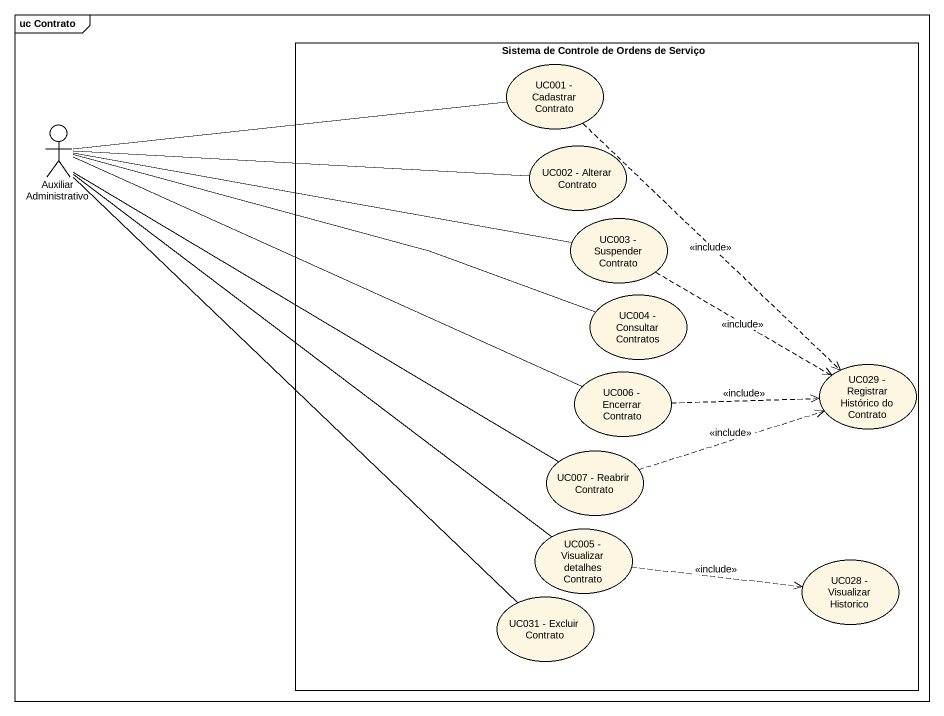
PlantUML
@startuml
mainframe uc Contrato
rectangle "Sistema de Controle de Ordens de Serviço" as Sistema_de_Controle_de {
  usecase "UC001 - Cadastrar Contrato" as UC001_Cadastrar_Contrato
  usecase "UC002 - Alterar Contrato" as UC002_Alterar_Contrato
  usecase "UC003 - Suspender Contrato" as UC003_Suspender_Contrato
  usecase "UC004 - Consultar Contratos" as UC004_Consultar_Contratos
  usecase "UC006 - Encerrar Contrato" as UC006_Encerrar_Contrato
  usecase "UC029 - Registrar Histórico do Contrato" as UC029_Registrar_Histórico
  usecase "UC007 - Reabrir Contrato" as UC007_Reabrir_Contrato
  usecase "UC005 - Visualizar detalhes Contrato" as UC005_Visualizar_detalhes
  usecase "UC028 - Visualizar Historico" as UC028_Visualizar_Historico
  usecase "UC031 - Excluir Contrato" as UC031_Excluir_Contrato
}
actor "Auxiliar Administrativo" as Auxiliar_Administrativo
UC001_Cadastrar_Contrato ..> UC029_Registrar_Histórico : <<include>>
Auxiliar_Administrativo -right- UC001_Cadastrar_Contrato
Auxiliar_Administrativo -right- UC002_Alterar_Contrato
Auxiliar_Administrativo -right- UC003_Suspender_Contrato
Auxiliar_Administrativo -right- UC004_Consultar_Contratos
Auxiliar_Administrativo -right- UC006_Encerrar_Contrato
Auxiliar_Administrativo -right- UC007_Reabrir_Contrato
Auxiliar_Administrativo -- UC005_Visualizar_detalhes
Auxiliar_Administrativo -- UC031_Excluir_Contrato
UC003_Suspender_Contrato .right.> UC029_Registrar_Histórico : <<include>>
UC006_Encerrar_Contrato .right.> UC029_Registrar_Histórico : <<include>>
UC007_Reabrir_Contrato .right.> UC029_Registrar_Histórico : <<include>>
UC005_Visualizar_detalhes .right.> UC028_Visualizar_Historico : <<include>>
@enduml
